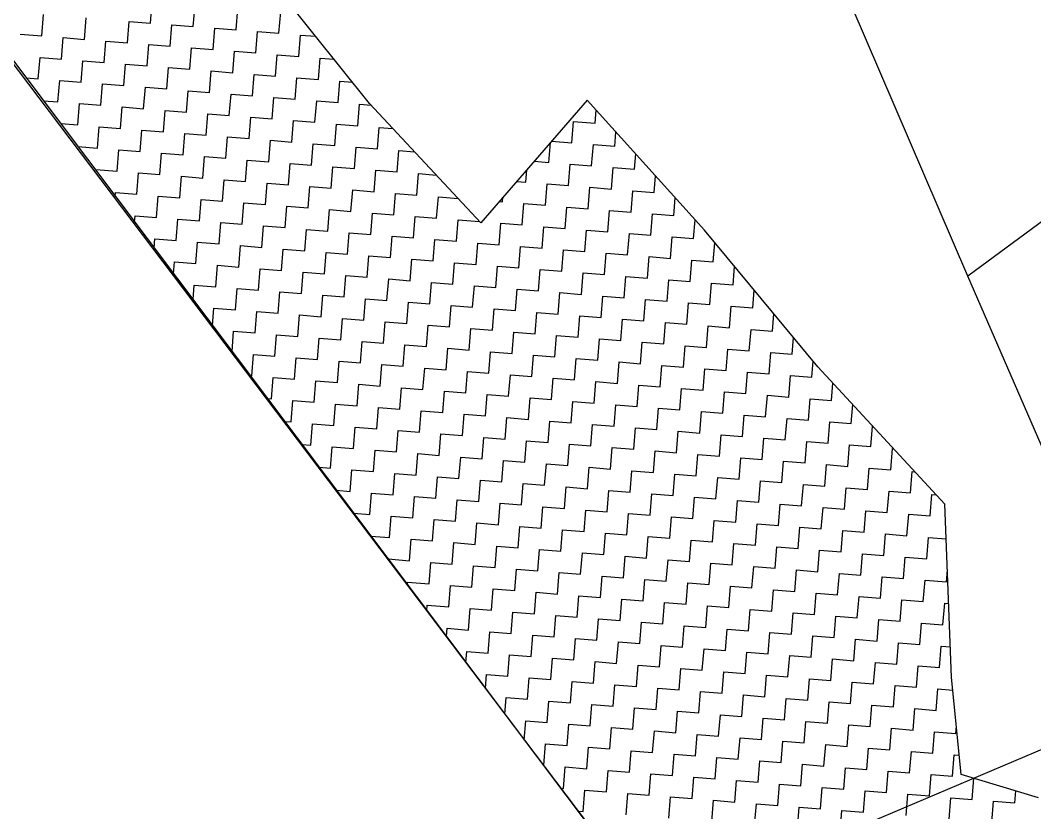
# Model space of a CAD drawing. Header units: metres. Extents: x 281680 to 283954, y 2020493 to 2022850.
# Drawn here: x 281850.7 to 282151.4, y 2021155.2 to 2021390.1 of the extents above; entities that cross this region are included whole.
import ezdxf

# ---------------------------------------------------------------- set-up
doc = ezdxf.new("R2010")
doc.units = ezdxf.units.M
doc.header["$MEASUREMENT"] = 0
for name, color, linetype in [('POLY_HATCH', 12, 'Continuous'), ('POLY_PARCEL', 6, 'Continuous'), ('V_BOUND_LINE', 7, 'Continuous')]:
    doc.layers.add(name, color=color, linetype=linetype)

msp = doc.modelspace()

# ---------------------------------------------------------------- linework, layer by layer
at = {"layer": 'POLY_HATCH'}
for p, q in [((281718.54, 2021551.26), (282036.85, 2021127.84)), ((281954.26, 2021365.43), (281869.66, 2021471.28)), ((281987.23, 2021330.1), (281954.26, 2021365.43)), ((282018.75, 2021366.42), (281987.23, 2021330.1)), ((282053.51, 2021327.89), (282018.75, 2021366.42)), ((282087.09, 2021287.41), (282053.51, 2021327.89)), ((282124.73, 2021246.6), (282087.09, 2021287.41)), ((282126.78, 2021195.35), (282124.73, 2021246.6)), ((282129.6, 2021166.51), (282126.78, 2021195.35)), ((282152.56, 2021159.57), (282129.6, 2021166.51))]:
    msp.add_line(p, q, dxfattribs=at)
at = {"layer": 'POLY_HATCH', "linetype": 'Continuous'}
for p, q in [((281889.33, 2021389.29), (281889.84, 2021395.64)), ((281902.02, 2021388.28), (281902.53, 2021394.63)), ((281857.09, 2021385.48), (281857.6, 2021391.82)), ((281869.78, 2021384.46), (281870.29, 2021390.81)), ((281914.72, 2021387.27), (281915.22, 2021393.62)), ((281927.41, 2021386.26), (281927.92, 2021392.61)), ((281882.48, 2021383.45), (281882.98, 2021389.8)), ((281882.98, 2021389.8), (281889.33, 2021389.29)), ((281895.17, 2021382.44), (281895.68, 2021388.79)), ((281895.68, 2021388.79), (281902.02, 2021388.28)), ((281907.87, 2021381.43), (281908.37, 2021387.78)), ((281908.37, 2021387.78), (281914.72, 2021387.27)), ((281850.74, 2021385.98), (281857.09, 2021385.48)), ((281862.93, 2021378.62), (281863.44, 2021384.97)), ((281863.44, 2021384.97), (281869.78, 2021384.46)), ((281920.56, 2021380.42), (281921.06, 2021386.76)), ((281921.06, 2021386.76), (281927.41, 2021386.26)), ((281933.25, 2021379.41), (281933.76, 2021385.75)), ((281933.76, 2021385.75), (281938.31, 2021385.39)), ((281875.63, 2021377.61), (281876.13, 2021383.96)), ((281876.13, 2021383.96), (281882.48, 2021383.45)), ((281888.32, 2021376.6), (281888.82, 2021382.95)), ((281888.82, 2021382.95), (281895.17, 2021382.44)), ((281901.01, 2021375.59), (281901.52, 2021381.94)), ((281901.52, 2021381.94), (281907.87, 2021381.43)), ((281856.08, 2021372.78), (281856.59, 2021379.13)), ((281856.59, 2021379.13), (281862.93, 2021378.62)), ((281913.71, 2021374.58), (281914.21, 2021380.92)), ((281914.21, 2021380.92), (281920.56, 2021380.42)), ((281926.4, 2021373.57), (281926.91, 2021379.91)), ((281926.91, 2021379.91), (281933.25, 2021379.41)), ((281939.09, 2021372.55), (281939.6, 2021378.9)), ((281939.6, 2021378.9), (281943.76, 2021378.57)), ((281868.77, 2021371.77), (281869.28, 2021378.12)), ((281869.28, 2021378.12), (281875.63, 2021377.61)), ((281881.47, 2021370.76), (281881.97, 2021377.11)), ((281881.97, 2021377.11), (281888.32, 2021376.6)), ((281894.16, 2021369.75), (281894.67, 2021376.09)), ((281894.67, 2021376.09), (281901.01, 2021375.59)), ((281852.5, 2021373.07), (281856.08, 2021372.78)), ((281906.85, 2021368.74), (281907.36, 2021375.08)), ((281907.36, 2021375.08), (281913.71, 2021374.58)), ((281919.55, 2021367.72), (281920.05, 2021374.07)), ((281920.05, 2021374.07), (281926.4, 2021373.57)), ((281932.24, 2021366.71), (281932.75, 2021373.06)), ((281932.75, 2021373.06), (281939.09, 2021372.55)), ((281861.92, 2021365.93), (281862.43, 2021372.28)), ((281862.43, 2021372.28), (281868.77, 2021371.77)), ((281874.61, 2021364.92), (281875.12, 2021371.26)), ((281875.12, 2021371.26), (281881.47, 2021370.76)), ((281887.31, 2021363.91), (281887.81, 2021370.25)), ((281887.81, 2021370.25), (281894.16, 2021369.75)), ((281944.93, 2021365.7), (281945.44, 2021372.05)), ((281945.44, 2021372.05), (281949.21, 2021371.75)), ((281900, 2021362.9), (281900.51, 2021369.24)), ((281900.51, 2021369.24), (281906.85, 2021368.74)), ((281912.69, 2021361.88), (281913.2, 2021368.23)), ((281913.2, 2021368.23), (281919.55, 2021367.72)), ((281925.39, 2021360.87), (281925.89, 2021367.22)), ((281925.89, 2021367.22), (281932.24, 2021366.71)), ((281857.61, 2021366.27), (281861.92, 2021365.93)), ((281867.76, 2021359.08), (281868.27, 2021365.42)), ((281868.27, 2021365.42), (281874.61, 2021364.92)), ((281880.46, 2021358.07), (281880.96, 2021364.41)), ((281880.96, 2021364.41), (281887.31, 2021363.91)), ((281938.08, 2021359.86), (281938.59, 2021366.21)), ((281938.59, 2021366.21), (281944.93, 2021365.7)), ((281950.78, 2021358.85), (281951.28, 2021365.2)), ((281951.28, 2021365.2), (281954.73, 2021364.92)), ((281893.15, 2021357.05), (281893.65, 2021363.4)), ((281893.65, 2021363.4), (281900, 2021362.9)), ((281905.84, 2021356.04), (281906.35, 2021362.39)), ((281906.35, 2021362.39), (281912.69, 2021361.88)), ((281918.54, 2021355.03), (281919.04, 2021361.38)), ((281919.04, 2021361.38), (281925.39, 2021360.87)), ((282021.1, 2021359.63), (282021.4, 2021363.48)), ((281862.72, 2021359.48), (281867.76, 2021359.08)), ((281873.6, 2021352.22), (281874.11, 2021358.57)), ((281874.11, 2021358.57), (281880.46, 2021358.07)), ((281886.3, 2021351.21), (281886.8, 2021357.56)), ((281886.8, 2021357.56), (281893.15, 2021357.05)), ((281931.23, 2021354.02), (281931.73, 2021360.37)), ((281931.73, 2021360.37), (281938.08, 2021359.86)), ((281943.92, 2021353.01), (281944.43, 2021359.35)), ((281944.43, 2021359.35), (281950.78, 2021358.85)), ((281956.62, 2021352), (281957.12, 2021358.34)), ((281957.12, 2021358.34), (281961.17, 2021358.02)), ((282014.24, 2021353.79), (282014.75, 2021360.14)), ((282014.75, 2021360.14), (282021.1, 2021359.63)), ((281898.99, 2021350.2), (281899.5, 2021356.55)), ((281899.5, 2021356.55), (281905.84, 2021356.04)), ((281911.68, 2021349.19), (281912.19, 2021355.54)), ((281912.19, 2021355.54), (281918.54, 2021355.03)), ((282026.94, 2021352.78), (282027.27, 2021356.97)), ((281867.82, 2021352.68), (281873.6, 2021352.22)), ((281879.44, 2021345.37), (281879.95, 2021351.72)), ((281879.95, 2021351.72), (281886.3, 2021351.21)), ((281924.38, 2021348.18), (281924.88, 2021354.53)), ((281924.88, 2021354.53), (281931.23, 2021354.02)), ((281937.07, 2021347.17), (281937.58, 2021353.51)), ((281937.58, 2021353.51), (281943.92, 2021353.01)), ((281949.76, 2021346.16), (281950.27, 2021352.5)), ((281950.27, 2021352.5), (281956.62, 2021352)), ((282007.39, 2021347.95), (282007.86, 2021353.88)), ((282008.21, 2021354.27), (282014.24, 2021353.79)), ((282020.08, 2021346.94), (282020.59, 2021353.29)), ((282020.59, 2021353.29), (282026.94, 2021352.78)), ((281892.14, 2021344.36), (281892.64, 2021350.71)), ((281892.64, 2021350.71), (281898.99, 2021350.2)), ((281904.83, 2021343.35), (281905.34, 2021349.7)), ((281905.34, 2021349.7), (281911.68, 2021349.19)), ((281917.52, 2021342.34), (281918.03, 2021348.68)), ((281918.03, 2021348.68), (281924.38, 2021348.18)), ((281962.46, 2021345.14), (281962.96, 2021351.49)), ((281962.96, 2021351.49), (281967.61, 2021351.12)), ((282032.78, 2021345.93), (282033.14, 2021350.47)), ((281873.08, 2021345.69), (281873.1, 2021345.88)), ((281873.1, 2021345.88), (281879.44, 2021345.37)), ((281930.22, 2021341.33), (281930.72, 2021347.67)), ((281930.72, 2021347.67), (281937.07, 2021347.17)), ((281942.91, 2021340.31), (281943.42, 2021346.66)), ((281943.42, 2021346.66), (281949.76, 2021346.16)), ((281955.6, 2021339.3), (281956.11, 2021345.65)), ((281956.11, 2021345.65), (281962.46, 2021345.14)), ((282000.54, 2021342.11), (282000.83, 2021345.77)), ((282003.02, 2021348.3), (282007.39, 2021347.95)), ((282013.23, 2021341.1), (282013.74, 2021347.45)), ((282013.74, 2021347.45), (282020.08, 2021346.94)), ((282025.93, 2021340.09), (282026.43, 2021346.43)), ((282026.43, 2021346.43), (282032.78, 2021345.93)), ((281885.28, 2021338.52), (281885.79, 2021344.87)), ((281885.79, 2021344.87), (281892.14, 2021344.36)), ((281897.98, 2021337.51), (281898.48, 2021343.85)), ((281898.48, 2021343.85), (281904.83, 2021343.35)), ((281910.67, 2021336.5), (281911.18, 2021342.84)), ((281911.18, 2021342.84), (281917.52, 2021342.34)), ((281968.3, 2021338.29), (281968.8, 2021344.64)), ((281968.8, 2021344.64), (281974.05, 2021344.22)), ((282038.62, 2021339.08), (282039.01, 2021343.96)), ((281923.37, 2021335.49), (281923.87, 2021341.83)), ((281923.87, 2021341.83), (281930.22, 2021341.33)), ((281936.06, 2021334.47), (281936.56, 2021340.82)), ((281936.56, 2021340.82), (281942.91, 2021340.31)), ((281948.75, 2021333.46), (281949.26, 2021339.81)), ((281949.26, 2021339.81), (281955.6, 2021339.3)), ((281997.84, 2021342.33), (282000.54, 2021342.11)), ((282006.38, 2021335.26), (282006.88, 2021341.6)), ((282006.88, 2021341.6), (282013.23, 2021341.1)), ((282019.07, 2021334.25), (282019.58, 2021340.59)), ((282019.58, 2021340.59), (282025.93, 2021340.09)), ((282031.77, 2021333.23), (282032.27, 2021339.58)), ((282032.27, 2021339.58), (282038.62, 2021339.08)), ((281878.86, 2021338.01), (281878.94, 2021339.03)), ((281878.94, 2021339.03), (281885.28, 2021338.52)), ((281891.13, 2021331.67), (281891.63, 2021338.01)), ((281891.63, 2021338.01), (281897.98, 2021337.51)), ((281903.82, 2021330.66), (281904.33, 2021337)), ((281904.33, 2021337), (281910.67, 2021336.5)), ((281961.45, 2021332.45), (281961.95, 2021338.8)), ((281961.95, 2021338.8), (281968.3, 2021338.29)), ((281974.14, 2021331.44), (281974.65, 2021337.79)), ((281974.65, 2021337.79), (281980.49, 2021337.32)), ((281993.69, 2021336.27), (281993.8, 2021337.67)), ((282044.46, 2021332.22), (282044.88, 2021337.46)), ((281916.51, 2021329.64), (281917.02, 2021335.99)), ((281917.02, 2021335.99), (281923.37, 2021335.49)), ((281929.21, 2021328.63), (281929.71, 2021334.98)), ((281929.71, 2021334.98), (281936.06, 2021334.47)), ((281941.9, 2021327.62), (281942.41, 2021333.97)), ((281942.41, 2021333.97), (281948.75, 2021333.46)), ((281992.65, 2021336.35), (281993.69, 2021336.27)), ((281999.53, 2021329.42), (282000.03, 2021335.76)), ((282000.03, 2021335.76), (282006.38, 2021335.26)), ((282012.22, 2021328.41), (282012.73, 2021334.75)), ((282012.73, 2021334.75), (282019.07, 2021334.25)), ((282024.91, 2021327.39), (282025.42, 2021333.74)), ((282025.42, 2021333.74), (282031.77, 2021333.23)), ((281884.63, 2021330.33), (281884.78, 2021332.17)), ((281884.78, 2021332.17), (281891.13, 2021331.67)), ((281896.97, 2021324.81), (281897.47, 2021331.16)), ((281897.47, 2021331.16), (281903.82, 2021330.66)), ((281954.59, 2021326.61), (281955.1, 2021332.96)), ((281955.1, 2021332.96), (281961.45, 2021332.45)), ((281967.29, 2021325.6), (281967.79, 2021331.95)), ((281967.79, 2021331.95), (281974.14, 2021331.44)), ((281979.98, 2021324.59), (281980.49, 2021330.93)), ((281980.49, 2021330.93), (281986.83, 2021330.43)), ((281986.83, 2021330.43), (281986.84, 2021330.52)), ((282037.61, 2021326.38), (282038.11, 2021332.73)), ((282038.11, 2021332.73), (282044.46, 2021332.22)), ((282050.3, 2021325.37), (282050.75, 2021330.95)), ((281909.66, 2021323.8), (281910.17, 2021330.15)), ((281910.17, 2021330.15), (281916.51, 2021329.64)), ((281922.35, 2021322.79), (281922.86, 2021329.14)), ((281922.86, 2021329.14), (281929.21, 2021328.63)), ((281935.05, 2021321.78), (281935.55, 2021328.13)), ((281935.55, 2021328.13), (281941.9, 2021327.62)), ((281992.67, 2021323.58), (281993.18, 2021329.92)), ((281993.18, 2021329.92), (281999.53, 2021329.42)), ((282005.37, 2021322.56), (282005.87, 2021328.91)), ((282005.87, 2021328.91), (282012.22, 2021328.41)), ((282018.06, 2021321.55), (282018.57, 2021327.9)), ((282018.57, 2021327.9), (282024.91, 2021327.39)), ((281890.41, 2021322.64), (281890.62, 2021325.32)), ((281890.62, 2021325.32), (281896.97, 2021324.81)), ((281947.74, 2021320.77), (281948.25, 2021327.12)), ((281948.25, 2021327.12), (281954.59, 2021326.61)), ((281960.43, 2021319.76), (281960.94, 2021326.1)), ((281960.94, 2021326.1), (281967.29, 2021325.6)), ((281973.13, 2021318.75), (281973.63, 2021325.09)), ((281973.63, 2021325.09), (281979.98, 2021324.59)), ((282030.75, 2021320.54), (282031.26, 2021326.89)), ((282031.26, 2021326.89), (282037.61, 2021326.38)), ((282043.45, 2021319.53), (282043.95, 2021325.88)), ((282043.95, 2021325.88), (282050.3, 2021325.37)), ((281902.81, 2021317.96), (281903.31, 2021324.31)), ((281903.31, 2021324.31), (281909.66, 2021323.8)), ((281915.5, 2021316.95), (281916.01, 2021323.3)), ((281916.01, 2021323.3), (281922.35, 2021322.79)), ((281928.19, 2021315.94), (281928.7, 2021322.29)), ((281928.7, 2021322.29), (281935.05, 2021321.78)), ((281985.82, 2021317.73), (281986.33, 2021324.08)), ((281986.33, 2021324.08), (281992.67, 2021323.58)), ((281998.52, 2021316.72), (281999.02, 2021323.07)), ((281999.02, 2021323.07), (282005.37, 2021322.56)), ((282011.21, 2021315.71), (282011.71, 2021322.06)), ((282011.71, 2021322.06), (282018.06, 2021321.55)), ((282056.14, 2021318.52), (282056.59, 2021324.17)), ((281940.89, 2021314.93), (281941.39, 2021321.27)), ((281941.39, 2021321.27), (281947.74, 2021320.77)), ((281953.58, 2021313.92), (281954.09, 2021320.26)), ((281954.09, 2021320.26), (281960.43, 2021319.76)), ((281966.28, 2021312.9), (281966.78, 2021319.25)), ((281966.78, 2021319.25), (281973.13, 2021318.75)), ((282023.9, 2021314.7), (282024.41, 2021321.05)), ((282024.41, 2021321.05), (282030.75, 2021320.54)), ((282036.6, 2021313.69), (282037.1, 2021320.04)), ((282037.1, 2021320.04), (282043.45, 2021319.53)), ((282049.29, 2021312.68), (282049.79, 2021319.02)), ((282049.79, 2021319.02), (282056.14, 2021318.52)), ((281896.18, 2021314.96), (281896.46, 2021318.47)), ((281896.46, 2021318.47), (281902.81, 2021317.96)), ((281908.65, 2021311.11), (281909.15, 2021317.46)), ((281909.15, 2021317.46), (281915.5, 2021316.95)), ((281921.34, 2021310.1), (281921.85, 2021316.44)), ((281921.85, 2021316.44), (281928.19, 2021315.94)), ((281978.97, 2021311.89), (281979.47, 2021318.24)), ((281979.47, 2021318.24), (281985.82, 2021317.73)), ((281991.66, 2021310.88), (281992.17, 2021317.23)), ((281992.17, 2021317.23), (281998.52, 2021316.72)), ((282004.36, 2021309.87), (282004.86, 2021316.22)), ((282004.86, 2021316.22), (282011.21, 2021315.71)), ((282061.98, 2021311.67), (282062.42, 2021317.14)), ((281934.04, 2021309.09), (281934.54, 2021315.43)), ((281934.54, 2021315.43), (281940.89, 2021314.93)), ((281946.73, 2021308.08), (281947.24, 2021314.42)), ((281947.24, 2021314.42), (281953.58, 2021313.92)), ((281959.42, 2021307.06), (281959.93, 2021313.41)), ((281959.93, 2021313.41), (281966.28, 2021312.9)), ((282017.05, 2021308.86), (282017.56, 2021315.21)), ((282017.56, 2021315.21), (282023.9, 2021314.7)), ((282029.74, 2021307.85), (282030.25, 2021314.19)), ((282030.25, 2021314.19), (282036.6, 2021313.69)), ((282042.44, 2021306.84), (282042.94, 2021313.18)), ((282042.94, 2021313.18), (282049.29, 2021312.68)), ((281901.96, 2021307.28), (281902.3, 2021311.62)), ((281902.3, 2021311.62), (281908.65, 2021311.11)), ((281914.49, 2021304.26), (281915, 2021310.6)), ((281915, 2021310.6), (281921.34, 2021310.1)), ((281927.18, 2021303.25), (281927.69, 2021309.59)), ((281927.69, 2021309.59), (281934.04, 2021309.09)), ((281972.12, 2021306.05), (281972.62, 2021312.4)), ((281972.62, 2021312.4), (281978.97, 2021311.89)), ((281984.81, 2021305.04), (281985.32, 2021311.39)), ((281985.32, 2021311.39), (281991.66, 2021310.88)), ((281997.5, 2021304.03), (281998.01, 2021310.38)), ((281998.01, 2021310.38), (282004.36, 2021309.87)), ((282055.13, 2021305.82), (282055.64, 2021312.17)), ((282055.64, 2021312.17), (282061.98, 2021311.67)), ((282067.82, 2021304.81), (282068.25, 2021310.12)), ((281939.88, 2021302.23), (281940.38, 2021308.58)), ((281940.38, 2021308.58), (281946.73, 2021308.08)), ((281952.57, 2021301.22), (281953.08, 2021307.57)), ((281953.08, 2021307.57), (281959.42, 2021307.06)), ((281965.26, 2021300.21), (281965.77, 2021306.56)), ((281965.77, 2021306.56), (281972.12, 2021306.05)), ((282010.2, 2021303.02), (282010.7, 2021309.36)), ((282010.7, 2021309.36), (282017.05, 2021308.86)), ((282022.89, 2021302.01), (282023.4, 2021308.35)), ((282023.4, 2021308.35), (282029.74, 2021307.85)), ((282035.58, 2021301), (282036.09, 2021307.34)), ((282036.09, 2021307.34), (282042.44, 2021306.84)), ((281907.73, 2021299.6), (281908.14, 2021304.76)), ((281908.14, 2021304.76), (281914.49, 2021304.26)), ((281920.33, 2021297.4), (281920.84, 2021303.75)), ((281920.84, 2021303.75), (281927.18, 2021303.25)), ((281977.96, 2021299.2), (281978.46, 2021305.55)), ((281978.46, 2021305.55), (281984.81, 2021305.04)), ((281990.65, 2021298.19), (281991.16, 2021304.54)), ((281991.16, 2021304.54), (281997.5, 2021304.03)), ((282003.34, 2021297.18), (282003.85, 2021303.52)), ((282003.85, 2021303.52), (282010.2, 2021303.02)), ((282048.28, 2021299.98), (282048.78, 2021306.33)), ((282048.78, 2021306.33), (282055.13, 2021305.82)), ((282060.97, 2021298.97), (282061.48, 2021305.32)), ((282061.48, 2021305.32), (282067.82, 2021304.81)), ((281933.02, 2021296.39), (281933.53, 2021302.74)), ((281933.53, 2021302.74), (281939.88, 2021302.23)), ((281945.72, 2021295.38), (281946.22, 2021301.73)), ((281946.22, 2021301.73), (281952.57, 2021301.22)), ((281958.41, 2021294.37), (281958.92, 2021300.72)), ((281958.92, 2021300.72), (281965.26, 2021300.21)), ((282016.04, 2021296.17), (282016.54, 2021302.51)), ((282016.54, 2021302.51), (282022.89, 2021302.01)), ((282028.73, 2021295.15), (282029.24, 2021301.5)), ((282029.24, 2021301.5), (282035.58, 2021301)), ((282041.43, 2021294.14), (282041.93, 2021300.49)), ((282041.93, 2021300.49), (282048.28, 2021299.98)), ((282073.66, 2021297.96), (282074.07, 2021303.09)), ((281913.51, 2021291.92), (281913.98, 2021297.91)), ((281913.98, 2021297.91), (281920.33, 2021297.4)), ((281971.11, 2021293.36), (281971.61, 2021299.71)), ((281971.61, 2021299.71), (281977.96, 2021299.2)), ((281983.8, 2021292.35), (281984.3, 2021298.69)), ((281984.3, 2021298.69), (281990.65, 2021298.19)), ((281996.49, 2021291.34), (281997, 2021297.68)), ((281997, 2021297.68), (282003.34, 2021297.18)), ((282054.12, 2021293.13), (282054.62, 2021299.48)), ((282054.62, 2021299.48), (282060.97, 2021298.97)), ((282066.81, 2021292.12), (282067.32, 2021298.47)), ((282067.32, 2021298.47), (282073.66, 2021297.96)), ((281926.17, 2021290.55), (281926.68, 2021296.9)), ((281926.68, 2021296.9), (281933.02, 2021296.39)), ((281938.87, 2021289.54), (281939.37, 2021295.89)), ((281939.37, 2021295.89), (281945.72, 2021295.38)), ((281951.56, 2021288.53), (281952.06, 2021294.88)), ((281952.06, 2021294.88), (281958.41, 2021294.37)), ((282009.19, 2021290.32), (282009.69, 2021296.67)), ((282009.69, 2021296.67), (282016.04, 2021296.17)), ((282021.88, 2021289.31), (282022.39, 2021295.66)), ((282022.39, 2021295.66), (282028.73, 2021295.15)), ((282034.57, 2021288.3), (282035.08, 2021294.65)), ((282035.08, 2021294.65), (282041.43, 2021294.14)), ((282079.51, 2021291.11), (282079.9, 2021296.07)), ((281964.25, 2021287.52), (281964.76, 2021293.86)), ((281964.76, 2021293.86), (281971.11, 2021293.36)), ((281976.95, 2021286.51), (281977.45, 2021292.85)), ((281977.45, 2021292.85), (281983.8, 2021292.35)), ((281989.64, 2021285.49), (281990.15, 2021291.84)), ((281990.15, 2021291.84), (281996.49, 2021291.34)), ((282047.27, 2021287.29), (282047.77, 2021293.64)), ((282047.77, 2021293.64), (282054.12, 2021293.13)), ((282059.96, 2021286.28), (282060.47, 2021292.63)), ((282060.47, 2021292.63), (282066.81, 2021292.12)), ((282072.65, 2021285.27), (282073.16, 2021291.61)), ((282073.16, 2021291.61), (282079.51, 2021291.11)), ((281919.32, 2021284.71), (281919.83, 2021291.06)), ((281919.83, 2021291.06), (281926.17, 2021290.55)), ((281932.01, 2021283.7), (281932.52, 2021290.05)), ((281932.52, 2021290.05), (281938.87, 2021289.54)), ((281944.71, 2021282.69), (281945.21, 2021289.03)), ((281945.21, 2021289.03), (281951.56, 2021288.53)), ((282002.33, 2021284.48), (282002.84, 2021290.83)), ((282002.84, 2021290.83), (282009.19, 2021290.32)), ((282015.03, 2021283.47), (282015.53, 2021289.82)), ((282015.53, 2021289.82), (282021.88, 2021289.31)), ((282027.72, 2021282.46), (282028.23, 2021288.81)), ((282028.23, 2021288.81), (282034.57, 2021288.3)), ((282085.35, 2021284.26), (282085.73, 2021289.04)), ((281957.4, 2021281.68), (281957.91, 2021288.02)), ((281957.91, 2021288.02), (281964.25, 2021287.52)), ((281970.09, 2021280.67), (281970.6, 2021287.01)), ((281970.6, 2021287.01), (281976.95, 2021286.51)), ((281982.79, 2021279.65), (281983.29, 2021286)), ((281983.29, 2021286), (281989.64, 2021285.49)), ((282040.41, 2021281.45), (282040.92, 2021287.8)), ((282040.92, 2021287.8), (282047.27, 2021287.29)), ((282053.11, 2021280.44), (282053.61, 2021286.78)), ((282053.61, 2021286.78), (282059.96, 2021286.28)), ((282065.8, 2021279.43), (282066.31, 2021285.77)), ((282066.31, 2021285.77), (282072.65, 2021285.27)), ((281918.9, 2021284.74), (281919.32, 2021284.71)), ((281925.16, 2021277.86), (281925.67, 2021284.21)), ((281925.67, 2021284.21), (281932.01, 2021283.7)), ((281937.85, 2021276.85), (281938.36, 2021283.19)), ((281938.36, 2021283.19), (281944.71, 2021282.69)), ((281995.48, 2021278.64), (281995.99, 2021284.99)), ((281995.99, 2021284.99), (282002.33, 2021284.48)), ((282008.17, 2021277.63), (282008.68, 2021283.98)), ((282008.68, 2021283.98), (282015.03, 2021283.47)), ((282020.87, 2021276.62), (282021.37, 2021282.97)), ((282021.37, 2021282.97), (282027.72, 2021282.46)), ((282078.49, 2021278.41), (282079, 2021284.76)), ((282079, 2021284.76), (282085.35, 2021284.26)), ((282091.19, 2021277.4), (282091.6, 2021282.52)), ((281950.55, 2021275.84), (281951.05, 2021282.18)), ((281951.05, 2021282.18), (281957.4, 2021281.68)), ((281963.24, 2021274.82), (281963.75, 2021281.17)), ((281963.75, 2021281.17), (281970.09, 2021280.67)), ((281975.93, 2021273.81), (281976.44, 2021280.16)), ((281976.44, 2021280.16), (281982.79, 2021279.65)), ((282033.56, 2021275.61), (282034.07, 2021281.95)), ((282034.07, 2021281.95), (282040.41, 2021281.45)), ((282046.25, 2021274.6), (282046.76, 2021280.94)), ((282046.76, 2021280.94), (282053.11, 2021280.44)), ((282058.95, 2021273.59), (282059.45, 2021279.93)), ((282059.45, 2021279.93), (282065.8, 2021279.43)), ((281924, 2021277.95), (281925.16, 2021277.86)), ((281931, 2021271.01), (281931.51, 2021277.35)), ((281931.51, 2021277.35), (281937.85, 2021276.85)), ((281988.63, 2021272.8), (281989.13, 2021279.15)), ((281989.13, 2021279.15), (281995.48, 2021278.64)), ((282001.32, 2021271.79), (282001.83, 2021278.14)), ((282001.83, 2021278.14), (282008.17, 2021277.63)), ((282014.02, 2021270.78), (282014.52, 2021277.13)), ((282014.52, 2021277.13), (282020.87, 2021276.62)), ((282071.64, 2021272.57), (282072.15, 2021278.92)), ((282072.15, 2021278.92), (282078.49, 2021278.41)), ((282084.34, 2021271.56), (282084.84, 2021277.91)), ((282084.84, 2021277.91), (282091.19, 2021277.4)), ((281943.7, 2021269.99), (281944.2, 2021276.34)), ((281944.2, 2021276.34), (281950.55, 2021275.84)), ((281956.39, 2021268.98), (281956.89, 2021275.33)), ((281956.89, 2021275.33), (281963.24, 2021274.82)), ((281969.08, 2021267.97), (281969.59, 2021274.32)), ((281969.59, 2021274.32), (281975.93, 2021273.81)), ((282026.71, 2021269.77), (282027.21, 2021276.11)), ((282027.21, 2021276.11), (282033.56, 2021275.61)), ((282039.4, 2021268.76), (282039.91, 2021275.1)), ((282039.91, 2021275.1), (282046.25, 2021274.6)), ((282052.1, 2021267.74), (282052.6, 2021274.09)), ((282052.6, 2021274.09), (282058.95, 2021273.59)), ((282097.03, 2021270.55), (282097.47, 2021276.15)), ((281929.11, 2021271.16), (281931, 2021271.01)), ((281936.84, 2021264.15), (281937.35, 2021270.5)), ((281937.35, 2021270.5), (281943.7, 2021269.99)), ((281981.78, 2021266.96), (281982.28, 2021273.31)), ((281982.28, 2021273.31), (281988.63, 2021272.8)), ((281994.47, 2021265.95), (281994.98, 2021272.3)), ((281994.98, 2021272.3), (282001.32, 2021271.79)), ((282007.16, 2021264.94), (282007.67, 2021271.28)), ((282007.67, 2021271.28), (282014.02, 2021270.78)), ((282064.79, 2021266.73), (282065.3, 2021273.08)), ((282065.3, 2021273.08), (282071.64, 2021272.57)), ((282077.48, 2021265.72), (282077.99, 2021272.07)), ((282077.99, 2021272.07), (282084.34, 2021271.56)), ((282090.18, 2021264.71), (282090.68, 2021271.06)), ((282090.68, 2021271.06), (282097.03, 2021270.55)), ((281949.54, 2021263.14), (281950.04, 2021269.49)), ((281950.04, 2021269.49), (281956.39, 2021268.98)), ((281962.23, 2021262.13), (281962.74, 2021268.48)), ((281962.74, 2021268.48), (281969.08, 2021267.97)), ((281974.92, 2021261.12), (281975.43, 2021267.47)), ((281975.43, 2021267.47), (281981.78, 2021266.96)), ((282019.86, 2021263.93), (282020.36, 2021270.27)), ((282020.36, 2021270.27), (282026.71, 2021269.77)), ((282032.55, 2021262.91), (282033.06, 2021269.26)), ((282033.06, 2021269.26), (282039.4, 2021268.76)), ((282045.24, 2021261.9), (282045.75, 2021268.25)), ((282045.75, 2021268.25), (282052.1, 2021267.74)), ((282102.87, 2021263.7), (282103.35, 2021269.77)), ((281934.22, 2021264.36), (281936.84, 2021264.15)), ((281987.62, 2021260.11), (281988.12, 2021266.45)), ((281988.12, 2021266.45), (281994.47, 2021265.95)), ((282000.31, 2021259.1), (282000.82, 2021265.44)), ((282000.82, 2021265.44), (282007.16, 2021264.94)), ((282013, 2021258.08), (282013.51, 2021264.43)), ((282013.51, 2021264.43), (282019.86, 2021263.93)), ((282057.94, 2021260.89), (282058.44, 2021267.24)), ((282058.44, 2021267.24), (282064.79, 2021266.73)), ((282070.63, 2021259.88), (282071.14, 2021266.23)), ((282071.14, 2021266.23), (282077.48, 2021265.72)), ((282083.32, 2021258.87), (282083.83, 2021265.22)), ((282083.83, 2021265.22), (282090.18, 2021264.71)), ((281942.68, 2021257.3), (281943.19, 2021263.65)), ((281943.19, 2021263.65), (281949.54, 2021263.14)), ((281955.38, 2021256.29), (281955.88, 2021262.64)), ((281955.88, 2021262.64), (281962.23, 2021262.13)), ((281968.07, 2021255.28), (281968.58, 2021261.62)), ((281968.58, 2021261.62), (281974.92, 2021261.12)), ((282025.7, 2021257.07), (282026.2, 2021263.42)), ((282026.2, 2021263.42), (282032.55, 2021262.91)), ((282038.39, 2021256.06), (282038.9, 2021262.41)), ((282038.9, 2021262.41), (282045.24, 2021261.9)), ((282051.08, 2021255.05), (282051.59, 2021261.4)), ((282051.59, 2021261.4), (282057.94, 2021260.89)), ((282096.02, 2021257.86), (282096.52, 2021264.2)), ((282096.52, 2021264.2), (282102.87, 2021263.7)), ((282108.71, 2021256.85), (282109.22, 2021263.19)), ((282109.22, 2021263.19), (282109.44, 2021263.17)), ((281980.76, 2021254.27), (281981.27, 2021260.61)), ((281981.27, 2021260.61), (281987.62, 2021260.11)), ((281993.46, 2021253.26), (281993.96, 2021259.6)), ((281993.96, 2021259.6), (282000.31, 2021259.1)), ((282006.15, 2021252.24), (282006.66, 2021258.59)), ((282006.66, 2021258.59), (282013, 2021258.08)), ((282063.78, 2021254.04), (282064.28, 2021260.39)), ((282064.28, 2021260.39), (282070.63, 2021259.88)), ((282076.47, 2021253.03), (282076.98, 2021259.37)), ((282076.98, 2021259.37), (282083.32, 2021258.87)), ((282089.17, 2021252.02), (282089.67, 2021258.36)), ((282089.67, 2021258.36), (282096.02, 2021257.86)), ((281939.33, 2021257.57), (281942.68, 2021257.3)), ((281948.52, 2021250.45), (281949.03, 2021256.8)), ((281949.03, 2021256.8), (281955.38, 2021256.29)), ((281961.22, 2021249.44), (281961.72, 2021255.78)), ((281961.72, 2021255.78), (281968.07, 2021255.28)), ((282018.84, 2021251.23), (282019.35, 2021257.58)), ((282019.35, 2021257.58), (282025.7, 2021257.07)), ((282031.54, 2021250.22), (282032.04, 2021256.57)), ((282032.04, 2021256.57), (282038.39, 2021256.06)), ((282044.23, 2021249.21), (282044.74, 2021255.56)), ((282044.74, 2021255.56), (282051.08, 2021255.05)), ((282101.86, 2021251), (282102.36, 2021257.35)), ((282102.36, 2021257.35), (282108.71, 2021256.85)), ((282114.55, 2021249.99), (282115.06, 2021256.34)), ((282115.06, 2021256.34), (282115.8, 2021256.28)), ((281973.91, 2021248.43), (281974.42, 2021254.77)), ((281974.42, 2021254.77), (281980.76, 2021254.27)), ((281986.61, 2021247.41), (281987.11, 2021253.76)), ((281987.11, 2021253.76), (281993.46, 2021253.26)), ((281999.3, 2021246.4), (281999.8, 2021252.75)), ((281999.8, 2021252.75), (282006.15, 2021252.24)), ((282056.93, 2021248.2), (282057.43, 2021254.54)), ((282057.43, 2021254.54), (282063.78, 2021254.04)), ((282069.62, 2021247.19), (282070.12, 2021253.53)), ((282070.12, 2021253.53), (282076.47, 2021253.03)), ((282082.31, 2021246.18), (282082.82, 2021252.52)), ((282082.82, 2021252.52), (282089.17, 2021252.02)), ((281944.43, 2021250.77), (281948.52, 2021250.45)), ((281954.37, 2021243.6), (281954.87, 2021249.94)), ((281954.87, 2021249.94), (281961.22, 2021249.44)), ((282011.99, 2021245.39), (282012.5, 2021251.74)), ((282012.5, 2021251.74), (282018.84, 2021251.23)), ((282024.69, 2021244.38), (282025.19, 2021250.73)), ((282025.19, 2021250.73), (282031.54, 2021250.22)), ((282037.38, 2021243.37), (282037.89, 2021249.72)), ((282037.89, 2021249.72), (282044.23, 2021249.21)), ((282095.01, 2021245.16), (282095.51, 2021251.51)), ((282095.51, 2021251.51), (282101.86, 2021251)), ((282107.7, 2021244.15), (282108.21, 2021250.5)), ((282108.21, 2021250.5), (282114.55, 2021249.99)), ((282120.39, 2021243.14), (282120.9, 2021249.49)), ((282120.9, 2021249.49), (282122.16, 2021249.39)), ((281967.06, 2021242.58), (281967.57, 2021248.93)), ((281967.57, 2021248.93), (281973.91, 2021248.43)), ((281979.75, 2021241.57), (281980.26, 2021247.92)), ((281980.26, 2021247.92), (281986.61, 2021247.41)), ((281992.45, 2021240.56), (281992.95, 2021246.91)), ((281992.95, 2021246.91), (281999.3, 2021246.4)), ((282050.07, 2021242.36), (282050.58, 2021248.7)), ((282050.58, 2021248.7), (282056.93, 2021248.2)), ((282062.77, 2021241.35), (282063.27, 2021247.69)), ((282063.27, 2021247.69), (282069.62, 2021247.19)), ((282075.46, 2021240.33), (282075.97, 2021246.68)), ((282075.97, 2021246.68), (282082.31, 2021246.18)), ((281949.54, 2021243.98), (281954.37, 2021243.6)), ((282005.14, 2021239.55), (282005.65, 2021245.9)), ((282005.65, 2021245.9), (282011.99, 2021245.39)), ((282017.83, 2021238.54), (282018.34, 2021244.89)), ((282018.34, 2021244.89), (282024.69, 2021244.38)), ((282030.53, 2021237.53), (282031.03, 2021243.87)), ((282031.03, 2021243.87), (282037.38, 2021243.37)), ((282088.15, 2021239.32), (282088.66, 2021245.67)), ((282088.66, 2021245.67), (282095.01, 2021245.16)), ((282100.85, 2021238.31), (282101.35, 2021244.66)), ((282101.35, 2021244.66), (282107.7, 2021244.15)), ((282113.54, 2021237.3), (282114.05, 2021243.65)), ((282114.05, 2021243.65), (282120.39, 2021243.14)), ((281960.21, 2021236.74), (281960.71, 2021243.09)), ((281960.71, 2021243.09), (281967.06, 2021242.58)), ((281972.9, 2021235.73), (281973.41, 2021242.08)), ((281973.41, 2021242.08), (281979.75, 2021241.57)), ((281985.59, 2021234.72), (281986.1, 2021241.07)), ((281986.1, 2021241.07), (281992.45, 2021240.56)), ((282043.22, 2021236.52), (282043.73, 2021242.86)), ((282043.73, 2021242.86), (282050.07, 2021242.36)), ((282055.91, 2021235.5), (282056.42, 2021241.85)), ((282056.42, 2021241.85), (282062.77, 2021241.35)), ((282068.61, 2021234.49), (282069.11, 2021240.84)), ((282069.11, 2021240.84), (282075.46, 2021240.33)), ((281998.29, 2021233.71), (281998.79, 2021240.06)), ((281998.79, 2021240.06), (282005.14, 2021239.55)), ((282010.98, 2021232.7), (282011.49, 2021239.04)), ((282011.49, 2021239.04), (282017.83, 2021238.54)), ((282023.67, 2021231.69), (282024.18, 2021238.03)), ((282024.18, 2021238.03), (282030.53, 2021237.53)), ((282081.3, 2021233.48), (282081.81, 2021239.83)), ((282081.81, 2021239.83), (282088.15, 2021239.32)), ((282093.99, 2021232.47), (282094.5, 2021238.82)), ((282094.5, 2021238.82), (282100.85, 2021238.31)), ((282106.69, 2021231.46), (282107.19, 2021237.81)), ((282107.19, 2021237.81), (282113.54, 2021237.3)), ((281954.65, 2021237.19), (281960.21, 2021236.74)), ((281966.05, 2021229.89), (281966.55, 2021236.24)), ((281966.55, 2021236.24), (281972.9, 2021235.73)), ((281978.74, 2021228.88), (281979.25, 2021235.23)), ((281979.25, 2021235.23), (281985.59, 2021234.72)), ((282036.37, 2021230.67), (282036.87, 2021237.02)), ((282036.87, 2021237.02), (282043.22, 2021236.52)), ((282049.06, 2021229.66), (282049.57, 2021236.01)), ((282049.57, 2021236.01), (282055.91, 2021235.5)), ((282061.76, 2021228.65), (282062.26, 2021235)), ((282062.26, 2021235), (282068.61, 2021234.49)), ((282119.38, 2021230.45), (282119.89, 2021236.79)), ((282119.89, 2021236.79), (282125.14, 2021236.38)), ((281991.44, 2021227.87), (281991.94, 2021234.21)), ((281991.94, 2021234.21), (281998.29, 2021233.71)), ((282004.13, 2021226.86), (282004.63, 2021233.2)), ((282004.63, 2021233.2), (282010.98, 2021232.7)), ((282016.82, 2021225.85), (282017.33, 2021232.19)), ((282017.33, 2021232.19), (282023.67, 2021231.69)), ((282074.45, 2021227.64), (282074.95, 2021233.99)), ((282074.95, 2021233.99), (282081.3, 2021233.48)), ((282087.14, 2021226.63), (282087.65, 2021232.98)), ((282087.65, 2021232.98), (282093.99, 2021232.47)), ((282099.84, 2021225.62), (282100.34, 2021231.96)), ((282100.34, 2021231.96), (282106.69, 2021231.46)), ((281959.76, 2021230.39), (281966.05, 2021229.89)), ((281971.89, 2021223.04), (281972.39, 2021229.39)), ((281972.39, 2021229.39), (281978.74, 2021228.88)), ((281984.58, 2021222.03), (281985.09, 2021228.37)), ((281985.09, 2021228.37), (281991.44, 2021227.87)), ((282029.52, 2021224.83), (282030.02, 2021231.18)), ((282030.02, 2021231.18), (282036.37, 2021230.67)), ((282042.21, 2021223.82), (282042.71, 2021230.17)), ((282042.71, 2021230.17), (282049.06, 2021229.66)), ((282054.9, 2021222.81), (282055.41, 2021229.16)), ((282055.41, 2021229.16), (282061.76, 2021228.65)), ((282112.53, 2021224.61), (282113.04, 2021230.95)), ((282113.04, 2021230.95), (282119.38, 2021230.45)), ((281997.28, 2021221.02), (281997.78, 2021227.36)), ((281997.78, 2021227.36), (282004.13, 2021226.86)), ((282009.97, 2021220), (282010.48, 2021226.35)), ((282010.48, 2021226.35), (282016.82, 2021225.85)), ((282022.66, 2021218.99), (282023.17, 2021225.34)), ((282023.17, 2021225.34), (282029.52, 2021224.83)), ((282067.6, 2021221.8), (282068.1, 2021228.15)), ((282068.1, 2021228.15), (282074.45, 2021227.64)), ((282080.29, 2021220.79), (282080.8, 2021227.13)), ((282080.8, 2021227.13), (282087.14, 2021226.63)), ((282092.98, 2021219.78), (282093.49, 2021226.12)), ((282093.49, 2021226.12), (282099.84, 2021225.62)), ((282125.22, 2021223.59), (282125.51, 2021227.18)), ((281965.48, 2021222.78), (281965.54, 2021223.54)), ((281965.54, 2021223.54), (281971.89, 2021223.04)), ((281977.73, 2021216.19), (281978.24, 2021222.53)), ((281978.24, 2021222.53), (281984.58, 2021222.03)), ((282035.36, 2021217.98), (282035.86, 2021224.33)), ((282035.86, 2021224.33), (282042.21, 2021223.82)), ((282048.05, 2021216.97), (282048.56, 2021223.32)), ((282048.56, 2021223.32), (282054.9, 2021222.81)), ((282060.74, 2021215.96), (282061.25, 2021222.31)), ((282061.25, 2021222.31), (282067.6, 2021221.8)), ((282105.68, 2021218.77), (282106.18, 2021225.11)), ((282106.18, 2021225.11), (282112.53, 2021224.61)), ((282118.37, 2021217.75), (282118.88, 2021224.1)), ((282118.88, 2021224.1), (282125.22, 2021223.59)), ((281990.42, 2021215.17), (281990.93, 2021221.52)), ((281990.93, 2021221.52), (281997.28, 2021221.02)), ((282003.12, 2021214.16), (282003.62, 2021220.51)), ((282003.62, 2021220.51), (282009.97, 2021220)), ((282015.81, 2021213.15), (282016.32, 2021219.5)), ((282016.32, 2021219.5), (282022.66, 2021218.99)), ((282073.44, 2021214.95), (282073.94, 2021221.29)), ((282073.94, 2021221.29), (282080.29, 2021220.79)), ((282086.13, 2021213.94), (282086.64, 2021220.28)), ((282086.64, 2021220.28), (282092.98, 2021219.78)), ((282098.82, 2021212.92), (282099.33, 2021219.27)), ((282099.33, 2021219.27), (282105.68, 2021218.77)), ((281971.26, 2021215.1), (281971.38, 2021216.69)), ((281971.38, 2021216.69), (281977.73, 2021216.19)), ((282028.5, 2021212.14), (282029.01, 2021218.49)), ((282029.01, 2021218.49), (282035.36, 2021217.98)), ((282041.2, 2021211.13), (282041.7, 2021217.48)), ((282041.7, 2021217.48), (282048.05, 2021216.97)), ((282053.89, 2021210.12), (282054.4, 2021216.46)), ((282054.4, 2021216.46), (282060.74, 2021215.96)), ((282111.52, 2021211.91), (282112.02, 2021218.26)), ((282112.02, 2021218.26), (282118.37, 2021217.75)), ((282124.21, 2021210.9), (282124.72, 2021217.25)), ((282124.72, 2021217.25), (282125.91, 2021217.15)), ((281983.57, 2021209.33), (281984.08, 2021215.68)), ((281984.08, 2021215.68), (281990.42, 2021215.17)), ((281996.26, 2021208.32), (281996.77, 2021214.67)), ((281996.77, 2021214.67), (282003.12, 2021214.16)), ((282008.96, 2021207.31), (282009.46, 2021213.66)), ((282009.46, 2021213.66), (282015.81, 2021213.15)), ((282066.58, 2021209.11), (282067.09, 2021215.45)), ((282067.09, 2021215.45), (282073.44, 2021214.95)), ((282079.28, 2021208.09), (282079.78, 2021214.44)), ((282079.78, 2021214.44), (282086.13, 2021213.94)), ((282091.97, 2021207.08), (282092.48, 2021213.43)), ((282092.48, 2021213.43), (282098.82, 2021212.92)), ((282021.65, 2021206.3), (282022.16, 2021212.65)), ((282022.16, 2021212.65), (282028.5, 2021212.14)), ((282034.35, 2021205.29), (282034.85, 2021211.63)), ((282034.85, 2021211.63), (282041.2, 2021211.13)), ((282047.04, 2021204.28), (282047.54, 2021210.62)), ((282047.54, 2021210.62), (282053.89, 2021210.12)), ((282104.67, 2021206.07), (282105.17, 2021212.42)), ((282105.17, 2021212.42), (282111.52, 2021211.91)), ((282117.36, 2021205.06), (282117.86, 2021211.41)), ((282117.86, 2021211.41), (282124.21, 2021210.9)), ((281977.03, 2021207.41), (281977.22, 2021209.84)), ((281977.22, 2021209.84), (281983.57, 2021209.33)), ((281989.41, 2021202.48), (281989.92, 2021208.83)), ((281989.92, 2021208.83), (281996.26, 2021208.32)), ((282002.11, 2021201.47), (282002.61, 2021207.82)), ((282002.61, 2021207.82), (282008.96, 2021207.31)), ((282059.73, 2021203.27), (282060.24, 2021209.61)), ((282060.24, 2021209.61), (282066.58, 2021209.11)), ((282072.43, 2021202.25), (282072.93, 2021208.6)), ((282072.93, 2021208.6), (282079.28, 2021208.09)), ((282085.12, 2021201.24), (282085.63, 2021207.59)), ((282085.63, 2021207.59), (282091.97, 2021207.08)), ((282014.8, 2021200.46), (282015.3, 2021206.81)), ((282015.3, 2021206.81), (282021.65, 2021206.3)), ((282027.49, 2021199.45), (282028, 2021205.79)), ((282028, 2021205.79), (282034.35, 2021205.29)), ((282040.19, 2021198.44), (282040.69, 2021204.78)), ((282040.69, 2021204.78), (282047.04, 2021204.28)), ((282097.81, 2021200.23), (282098.32, 2021206.58)), ((282098.32, 2021206.58), (282104.67, 2021206.07)), ((282110.51, 2021199.22), (282111.01, 2021205.57)), ((282111.01, 2021205.57), (282117.36, 2021205.06)), ((282123.2, 2021198.21), (282123.71, 2021204.55)), ((282123.71, 2021204.55), (282126.42, 2021204.34)), ((281982.81, 2021199.73), (281983.07, 2021202.99)), ((281983.07, 2021202.99), (281989.41, 2021202.48)), ((281995.25, 2021195.63), (281995.76, 2021201.98)), ((281995.76, 2021201.98), (282002.11, 2021201.47)), ((282052.88, 2021197.42), (282053.39, 2021203.77)), ((282053.39, 2021203.77), (282059.73, 2021203.27)), ((282065.57, 2021196.41), (282066.08, 2021202.76)), ((282066.08, 2021202.76), (282072.43, 2021202.25)), ((282078.27, 2021195.4), (282078.77, 2021201.75)), ((282078.77, 2021201.75), (282085.12, 2021201.24)), ((282007.95, 2021194.62), (282008.45, 2021200.96)), ((282008.45, 2021200.96), (282014.8, 2021200.46)), ((282020.64, 2021193.61), (282021.15, 2021199.95)), ((282021.15, 2021199.95), (282027.49, 2021199.45)), ((282033.33, 2021192.59), (282033.84, 2021198.94)), ((282033.84, 2021198.94), (282040.19, 2021198.44)), ((282090.96, 2021194.39), (282091.47, 2021200.74)), ((282091.47, 2021200.74), (282097.81, 2021200.23)), ((282103.65, 2021193.38), (282104.16, 2021199.72)), ((282104.16, 2021199.72), (282110.51, 2021199.22)), ((282116.35, 2021192.37), (282116.85, 2021198.71)), ((282116.85, 2021198.71), (282123.2, 2021198.21)), ((281988.58, 2021192.05), (281988.91, 2021196.13)), ((281988.91, 2021196.13), (281995.25, 2021195.63)), ((282046.03, 2021191.58), (282046.53, 2021197.93)), ((282046.53, 2021197.93), (282052.88, 2021197.42)), ((282058.72, 2021190.57), (282059.23, 2021196.92)), ((282059.23, 2021196.92), (282065.57, 2021196.41)), ((282071.41, 2021189.56), (282071.92, 2021195.91)), ((282071.92, 2021195.91), (282078.27, 2021195.4)), ((282001.09, 2021188.78), (282001.6, 2021195.12)), ((282001.6, 2021195.12), (282007.95, 2021194.62)), ((282013.79, 2021187.76), (282014.29, 2021194.11)), ((282014.29, 2021194.11), (282020.64, 2021193.61)), ((282026.48, 2021186.75), (282026.99, 2021193.1)), ((282026.99, 2021193.1), (282033.33, 2021192.59)), ((282084.11, 2021188.55), (282084.61, 2021194.9)), ((282084.61, 2021194.9), (282090.96, 2021194.39)), ((282096.8, 2021187.54), (282097.31, 2021193.88)), ((282097.31, 2021193.88), (282103.65, 2021193.38)), ((282109.5, 2021186.53), (282110, 2021192.87)), ((282110, 2021192.87), (282116.35, 2021192.37)), ((281994.36, 2021184.37), (281994.75, 2021189.28)), ((281994.75, 2021189.28), (282001.09, 2021188.78)), ((282039.17, 2021185.74), (282039.68, 2021192.09)), ((282039.68, 2021192.09), (282046.03, 2021191.58)), ((282051.87, 2021184.73), (282052.37, 2021191.08)), ((282052.37, 2021191.08), (282058.72, 2021190.57)), ((282064.56, 2021183.72), (282065.07, 2021190.07)), ((282065.07, 2021190.07), (282071.41, 2021189.56)), ((282122.19, 2021185.51), (282122.69, 2021191.86)), ((282122.69, 2021191.86), (282127.16, 2021191.51)), ((282006.94, 2021181.92), (282007.44, 2021188.27)), ((282007.44, 2021188.27), (282013.79, 2021187.76)), ((282019.63, 2021180.91), (282020.13, 2021187.26)), ((282020.13, 2021187.26), (282026.48, 2021186.75)), ((282032.32, 2021179.9), (282032.83, 2021186.25)), ((282032.83, 2021186.25), (282039.17, 2021185.74)), ((282077.26, 2021182.71), (282077.76, 2021189.05)), ((282077.76, 2021189.05), (282084.11, 2021188.55)), ((282089.95, 2021181.7), (282090.45, 2021188.04)), ((282090.45, 2021188.04), (282096.8, 2021187.54)), ((282102.64, 2021180.68), (282103.15, 2021187.03)), ((282103.15, 2021187.03), (282109.5, 2021186.53)), ((282045.02, 2021178.89), (282045.52, 2021185.24)), ((282045.52, 2021185.24), (282051.87, 2021184.73)), ((282057.71, 2021177.88), (282058.22, 2021184.22)), ((282058.22, 2021184.22), (282064.56, 2021183.72)), ((282070.4, 2021176.87), (282070.91, 2021183.21)), ((282070.91, 2021183.21), (282077.26, 2021182.71)), ((282115.34, 2021179.67), (282115.84, 2021186.02)), ((282115.84, 2021186.02), (282122.19, 2021185.51)), ((282000.13, 2021176.69), (282000.59, 2021182.43)), ((282000.59, 2021182.43), (282006.94, 2021181.92)), ((282012.78, 2021175.07), (282013.28, 2021181.42)), ((282013.28, 2021181.42), (282019.63, 2021180.91)), ((282025.47, 2021174.06), (282025.98, 2021180.41)), ((282025.98, 2021180.41), (282032.32, 2021179.9)), ((282083.1, 2021175.86), (282083.6, 2021182.2)), ((282083.6, 2021182.2), (282089.95, 2021181.7)), ((282095.79, 2021174.84), (282096.3, 2021181.19)), ((282096.3, 2021181.19), (282102.64, 2021180.68)), ((282108.48, 2021173.83), (282108.99, 2021180.18)), ((282108.99, 2021180.18), (282115.34, 2021179.67)), ((282128.03, 2021178.66), (282128.2, 2021180.81)), ((282038.16, 2021173.05), (282038.67, 2021179.4)), ((282038.67, 2021179.4), (282045.02, 2021178.89)), ((282050.86, 2021172.04), (282051.36, 2021178.38)), ((282051.36, 2021178.38), (282057.71, 2021177.88)), ((282063.55, 2021171.03), (282064.06, 2021177.37)), ((282064.06, 2021177.37), (282070.4, 2021176.87)), ((282121.18, 2021172.82), (282121.68, 2021179.17)), ((282121.68, 2021179.17), (282128.03, 2021178.66)), ((282005.92, 2021169.23), (282006.43, 2021175.58)), ((282006.43, 2021175.58), (282012.78, 2021175.07)), ((282018.62, 2021168.22), (282019.12, 2021174.57)), ((282019.12, 2021174.57), (282025.47, 2021174.06)), ((282076.24, 2021170.01), (282076.75, 2021176.36)), ((282076.75, 2021176.36), (282083.1, 2021175.86)), ((282088.94, 2021169), (282089.44, 2021175.35)), ((282089.44, 2021175.35), (282095.79, 2021174.84)), ((282101.63, 2021167.99), (282102.14, 2021174.34)), ((282102.14, 2021174.34), (282108.48, 2021173.83)), ((282031.31, 2021167.21), (282031.82, 2021173.55)), ((282031.82, 2021173.55), (282038.16, 2021173.05)), ((282044, 2021166.2), (282044.51, 2021172.54)), ((282044.51, 2021172.54), (282050.86, 2021172.04)), ((282056.7, 2021165.18), (282057.2, 2021171.53)), ((282057.2, 2021171.53), (282063.55, 2021171.03)), ((282114.32, 2021166.98), (282114.83, 2021173.33)), ((282114.83, 2021173.33), (282121.18, 2021172.82)), ((282127.02, 2021165.97), (282127.52, 2021172.32)), ((282127.52, 2021172.32), (282129.04, 2021172.19)), ((282005.72, 2021169.25), (282005.92, 2021169.23)), ((282011.76, 2021162.38), (282012.27, 2021168.72)), ((282012.27, 2021168.72), (282018.62, 2021168.22)), ((282069.39, 2021164.17), (282069.9, 2021170.52)), ((282069.9, 2021170.52), (282076.24, 2021170.01)), ((282082.09, 2021163.16), (282082.59, 2021169.51)), ((282082.59, 2021169.51), (282088.94, 2021169)), ((282094.78, 2021162.15), (282095.28, 2021168.5)), ((282095.28, 2021168.5), (282101.63, 2021167.99)), ((282024.46, 2021161.37), (282024.96, 2021167.71)), ((282024.96, 2021167.71), (282031.31, 2021167.21)), ((282037.15, 2021160.35), (282037.66, 2021166.7)), ((282037.66, 2021166.7), (282044, 2021166.2)), ((282049.85, 2021159.34), (282050.35, 2021165.69)), ((282050.35, 2021165.69), (282056.7, 2021165.18)), ((282107.47, 2021161.14), (282107.98, 2021167.49)), ((282107.98, 2021167.49), (282114.32, 2021166.98)), ((282120.17, 2021160.13), (282120.67, 2021166.47)), ((282120.67, 2021166.47), (282127.02, 2021165.97)), ((282132.86, 2021159.12), (282133.36, 2021165.38)), ((282010.83, 2021162.45), (282011.76, 2021162.38)), ((282062.54, 2021158.33), (282063.04, 2021164.68)), ((282063.04, 2021164.68), (282069.39, 2021164.17)), ((282075.23, 2021157.32), (282075.74, 2021163.67)), ((282075.74, 2021163.67), (282082.09, 2021163.16)), ((282087.93, 2021156.31), (282088.43, 2021162.66)), ((282088.43, 2021162.66), (282094.78, 2021162.15)), ((282017.61, 2021155.53), (282018.11, 2021161.87)), ((282018.11, 2021161.87), (282024.46, 2021161.37)), ((282030.3, 2021154.51), (282030.81, 2021160.86)), ((282030.81, 2021160.86), (282037.15, 2021160.35)), ((282042.99, 2021153.5), (282043.5, 2021159.85)), ((282043.5, 2021159.85), (282049.85, 2021159.34)), ((282100.62, 2021155.3), (282101.13, 2021161.64)), ((282101.13, 2021161.64), (282107.47, 2021161.14)), ((282113.31, 2021154.29), (282113.82, 2021160.63)), ((282113.82, 2021160.63), (282120.17, 2021160.13)), ((282126.01, 2021153.27), (282126.51, 2021159.62)), ((282126.51, 2021159.62), (282132.86, 2021159.12)), ((282145.55, 2021158.1), (282145.83, 2021161.61)), ((282055.69, 2021152.49), (282056.19, 2021158.84)), ((282056.19, 2021158.84), (282062.54, 2021158.33)), ((282068.38, 2021151.48), (282068.89, 2021157.83)), ((282068.89, 2021157.83), (282075.23, 2021157.32)), ((282081.07, 2021150.47), (282081.58, 2021156.81)), ((282081.58, 2021156.81), (282087.93, 2021156.31)), ((282138.7, 2021152.26), (282139.21, 2021158.61)), ((282139.21, 2021158.61), (282145.55, 2021158.1)), ((282015.94, 2021155.66), (282017.61, 2021155.53)), ((282093.77, 2021149.46), (282094.27, 2021155.8)), ((282094.27, 2021155.8), (282100.62, 2021155.3))]:
    msp.add_line(p, q, dxfattribs=at)
at = {"layer": 'POLY_PARCEL'}
for p, q in [((282131.53, 2021314.2), (282097.02, 2021394.73)), ((282176.57, 2021347.49), (282131.53, 2021314.2)), ((282186.46, 2021187.9), (282131.53, 2021314.2)), ((282038.97, 2021125.44), (282186.46, 2021187.9))]:
    msp.add_line(p, q, dxfattribs=at)
at = {"layer": 'V_BOUND_LINE'}
msp.add_line((281718.08, 2021549.73), (282038.97, 2021125.44), dxfattribs=at)

doc.saveas('drawing.dxf')
